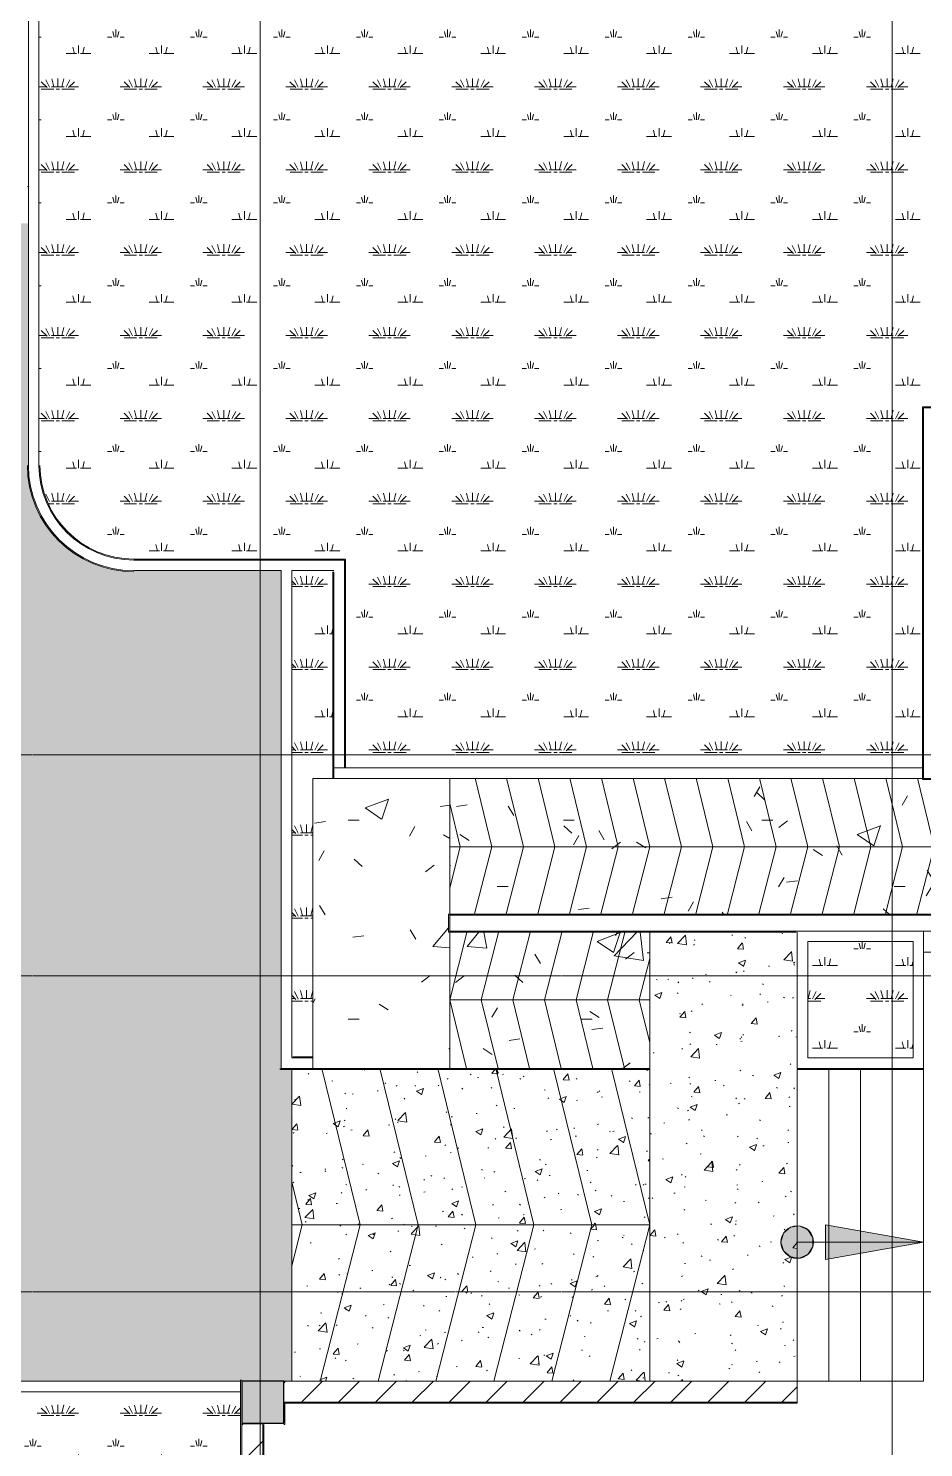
# Model space of a CAD drawing. Header units: millimetres. Extents: x 5121 to 246734, y -48180 to 129206.
# Drawn here: x 97753 to 106253, y 46956 to 60437 of the extents above; entities that cross this region are included whole.
import ezdxf

# ---------------------------------------------------------------- set-up
doc = ezdxf.new("R2010")
doc.units = ezdxf.units.MM
doc.linetypes.add('Grid Line', pattern=[22.225, 12.7, -3.175, 3.175, -3.175])
for name, color, linetype, lineweight in [('0-1', 7, 'Continuous', 5), ('A-DETL-THIN', 151, 'Continuous', 9), ('A-FLOR', 192, 'Continuous', 9), ('A-FLOR-PATT', 8, 'Continuous', 9), ('A-WALL', 113, 'Continuous', 9), ('A-WALL-1', 250, 'Continuous', 18), ('A-WALL-FNSH-1', 50, 'Continuous', 9), ('A-WALL-PATT-3', 111, 'Continuous', 9), ('S-COLS-1', 7, 'Continuous', 5), ('S-COLS-2', 10, 'Continuous', 25), ('S-GRID-1', 1, 'Grid Line', 9), ('S-STRS', 31, 'Continuous', 9), ('S-STRS-ANNO', 31, 'Continuous', 9)]:
    doc.layers.add(name, color=color, linetype=linetype, lineweight=lineweight)
pattern_1 = [(50, (0, 0), (677.7247, -59.293), [70.866, -779.526]), (355, (0, 0), (-131.1036, 710.731), [56.693, -623.621]), (100.451, (56.5, -4.94), (546.6267, 651.434), [60.227, -662.495]), (46.184, (0, 189), (1008.414, -156.3987), [106.299, -1169.289]), (96.636, (84, 175.9), (883.1375, 920.431), [90.34, -993.743]), (351.184, (0, 189), (883.146, 920.423), [85.039, -935.431]), (21, (94.5, 141.73), (564.0056, -380.4262), [70.866, -779.526]), (326, (94.5, 141.7), (229.9034, 685.1796), [56.693, -623.621]), (71.451, (141.5, 110), (793.912, 304.7473), [60.227, -662.495]), (37.5, (0, 0), (11.4894, 314.54497), [10.394, -605.668, 10.394, -622.676, -625.983]), (37.5, (0, 0), (11.4894, 314.54497), [-1249.131, 10.394, -615.589]), (7.5, (0, 0), (248.5691, 372.672), [10.394, -350.55, 10.394, -591.495, -238.582]), (7.5, (0, 0), (248.5691, 372.672), [-962.833, 10.394, -228.189]), (327.5, (-210.7, 0), (504.39837, -21.31163), [10.394, -225.826, 10.394, -726.613, -977.951]), (327.5, (-210.7, 0), (504.39837, -21.31163), [-973.226, 10.394, -967.557]), (317.5, (-305.2, 0), (551.0412, 94.5872), [10.394, -296.692, 10.394, -479.054, -694.487]), (317.5, (-305.2, 0), (551.0412, 94.5872), [-796.534, 10.394, -684.093])]
pattern_2 = [(0, (236.2, 15.75), (787.4, 787.4), [118.11, -23.622, 31.496, -23.622, -590.55]), (0, (236.2, 15.75), (787.4, 787.4), [-196.85, 118.11, -472.44]), (0, (196.85, 39.4), (787.4, 787.4), [78.74, -59.055, 118.11, -59.055, -472.44]), (0, (196.85, 39.4), (787.4, 787.4), [-314.96, 78.74, -393.7]), (0, (472.44, 354.3), (787.4, 787.4), [98.425, -39.37, 98.425, -551.18]), (0, (78.74, 511.8), (787.4, 787.4), [39.37, -78.74, 39.37, -629.92]), (90, (157.5, 511.8), (-787.4, 787.4), [70.866, -716.534]), (90, (393.7, 39.4), (-787.4, 787.4), [78.74, -708.66]), (90, (590.55, 354.3), (-787.4, 787.4), [78.74, -708.66]), (45, (496.06, 31.5), (0, 787.4002), [78.74, -1034.812]), (135, (291.34, 31.5), (-787.4002, 6e-14), [78.74, -1034.812]), (63.435, (472.44, 35.43), (-0.0007, 787.4), [78.74, -1681.94]), (75.964, (433.07, 39.37), (-0.00383, 787.3999), [78.74, -3167.793]), (75.964, (629.92, 354.33), (-0.00383, 787.3999), [62.992, -3183.541]), (75.964, (173.23, 511.81), (-0.00383, 787.3999), [55.118, -3191.415]), (104.036, (354.33, 39.37), (0.00383, 787.3999), [78.74, -3167.793]), (104.036, (551.18, 354.33), (0.00383, 787.3999), [62.992, -3183.541]), (104.036, (141.73, 511.81), (0.00383, 787.3999), [55.118, -3191.415]), (116.565, (314.96, 35.43), (0.0007, 787.4), [78.74, -1681.939])]
pattern_3 = [(45, (0, 0), (-175.3625, 175.3625), [])]

# ---------------------------------------------------------------- blocks, each defined once
blk = doc.blocks.new('NCV_TKTC_KET CAU_rvt-1-TKCS_MB TỔNG THỂ TẦNG 1')
at = {"layer": 'S-COLS-1'}
blk.add_hatch(color=256, dxfattribs=at).paths.add_polyline_path([(100178, 47187), (100178, 47587), (99778, 47586), (99778, 47187), (99978, 47187)])
at = {"layer": 'S-COLS-2'}
for p, q in [((100178, 47587), (99778, 47587)), ((99778, 47587), (99778, 47187)), ((100178, 47187), (100178, 47587)), ((99778, 47187), (100178, 47187))]:
    blk.add_line(p, q, dxfattribs=at)

msp = doc.modelspace()

# ---------------------------------------------------------------- hatches: boundary and pattern name
at = {"layer": 'A-FLOR-PATT'}
h = msp.add_hatch(dxfattribs=at)
h.set_pattern_fill('FP_23', color=256, style=0, pattern_type=2)
h.set_pattern_definition(pattern_2)
h.paths.add_polyline_path([(100762.6, 53411.9), (106242.5, 53415.5), (106242.5, 56843.3), (107442.6, 56843.3), (107443.9, 60435.3), (107452.5, 60435.3), (107452.5, 61511.9), (107442.5, 61511.9), (107442.5, 61501.9), (106242.5, 61501.9), (106242.5, 64158.6), (100752.6, 64158.6), (100752.6, 64148.6), (100542.9, 64140.4), (100351.7, 64119.9), (100161.3, 64086.7), (99972.3, 64040.3), (99784.5, 63980.5), (99597.2, 63906.2), (99469.4, 63847.9), (99302.6, 63758.3), (99141.4, 63657.5), (98958.5, 63522.9), (98840.3, 63425.1), (98698.9, 63291.3), (98565.7, 63146.9), (98441, 62991.7), (98325.5, 62825.4), (98240.3, 62685.9), (98151.6, 62517), (98073.3, 62340), (98006.5, 62156.3), (97951.4, 61965.1), (97917.8, 61820.7), (97887.2, 61634.6), (97868.7, 61447), (97862.6, 61258.6), (97852.6, 61258.6), (97852.6, 56286.3), (97862.7, 56283.2), (97872.1, 56163.5), (97892.6, 56061.4), (97913.9, 55989.1), (97953.1, 55895.8), (98002.8, 55807.5), (98064.6, 55722.6), (98131.2, 55649.9), (98220.5, 55574.3), (98294.4, 55524.3), (98388.2, 55475.4), (98481.8, 55439.6), (98554.5, 55418.6), (98652.9, 55401.9), (98752.6, 55396.3), (100762.6, 55396.3), (100762.6, 54371)])
h = msp.add_hatch(dxfattribs=at)
h.set_pattern_fill('FP_24', color=256, style=0, pattern_type=2)
h.set_pattern_definition([(49.839, (0, 759.65), (677.724, -58.9567), [70.63, -776.928]), (355.028, (0, 759.65), (-131.1002, 706.6905), [56.69, -623.594]), (100.51, (56.5, 754.73), (546.62, 647.7354), [59.896, -658.852]), (46.021, (0, 947.55), (1008.415, -155.5056), [105.985, -1165.832]), (96.673, (84, 934.6), (883.1475, 915.188), [89.833, -988.168]), (351.234, (0, 947.5), (883.137, 915.199), [85.028, -935.307]), (20.891, (94.5, 900.57), (564.0058, -378.2633), [70.814, -778.958]), (326.151, (94.5, 900.6), (229.907, 681.283), [56.592, -622.514]), (71.353, (141.5, 869.05), (793.908, 303.0243), [59.919, -659.11]), (37.342, (0, 759.65), (11.4914, 312.7563), [10.372, -604.394, 10.372, -621.366, -624.666]), (37.342, (0, 759.65), (11.4914, 312.7563), [-1246.504, 10.372, -614.294]), (7.458, (0, 759.65), (248.5682, 370.5538), [10.393, -350.517, 10.393, -591.438, -238.559]), (7.458, (0, 759.65), (248.5682, 370.5538), [-962.74, 10.393, -228.166]), (327.648, (-210.7, 759.65), (504.3986, -21.1895), [10.377, -225.456, 10.377, -1701.771]), (327.648, (-210.7, 759.65), (504.3986, -21.1895), [-246.21, -725.422, 10.377, -965.972]), (317.663, (-305.2, 759.65), (551.0404, 94.0519), [10.367, -295.924, 10.367, -1170.5]), (317.663, (-305.2, 759.65), (551.0404, 94.0519), [-316.657, -477.813, 10.367, -682.32])])
h.paths.add_polyline_path([(94019.7, 58586.3), (97752.6, 58586.3), (97752.6, 61258.6), (97742.7, 61261.9), (97746.6, 61387.5), (91762.6, 61387.5), (91762.6, 60355.3), (91752.6, 60355.3), (91752.6, 60315.3), (91762.6, 60315.3), (91762.6, 59149.9), (91752.6, 59149.9), (91752.6, 59157.9), (91722.6, 59157.9), (91722.6, 58763.8), (91752.6, 58763.8), (91752.6, 58771.7), (91762.6, 58771.7), (91762.6, 58586.3), (92167.5, 58586.3)])
h = msp.add_hatch(dxfattribs=at)
h.set_pattern_fill('FP_15', color=256, style=0, pattern_type=2)
h.set_pattern_definition(pattern_1)
h.paths.add_polyline_path([(100252.6, 47586.3), (100252.4, 47586.7), (100252.5, 47586.7)])
h.paths.add_polyline_path([(99767.6, 47586.3), (99767.6, 47596.3), (99777.6, 47596.3), (99777.6, 47586.7), (100252.6, 47586.7), (100251.8, 50547.9), (100142.6, 50547.9), (100142.6, 50557.9), (100152.6, 50557.9), (100152.6, 55286.3), (98752.6, 55286.3), (98752.6, 55276.3), (98615.7, 55286.7), (98504.7, 55308.3), (98396.2, 55342.4), (98293.3, 55388), (98203.3, 55439.6), (98114.1, 55504.5), (98029, 55582.7), (97958.5, 55662.8), (97893.1, 55756.8), (97840.8, 55852.4), (97798.3, 55956), (97763.7, 56086), (97748.9, 56174.4), (97742.6, 56286.3), (97752.6, 56286.3), (97752.6, 58586.3), (91762.6, 58586.3), (91762.6, 57606.3), (91752.6, 57606.3), (91752.6, 57566.3), (91762.6, 57566.3), (91762.6, 55611.4), (91642.6, 55612.4), (91642.6, 57566.3), (91652.6, 57566.3), (91652.6, 57606.3), (91642.6, 57606.3), (91642.6, 58536.3), (91202.6, 58536.3), (91202.6, 58566.3), (89702.6, 58564.8), (89702.6, 58536.3), (89262.6, 58536.3), (89262.6, 57606.3), (89252.6, 57606.3), (89252.6, 57566.3), (89262.6, 57566.3), (89262.6, 55611.4), (89142.6, 55612.4), (89142.6, 57566.3), (89152.6, 57566.3), (89152.6, 57606.3), (89142.6, 57606.3), (89142.6, 58536.3), (88702.6, 58536.3), (88702.6, 58566.3), (87202.6, 58566.3), (87202.6, 58536.3), (86752.6, 58536.3), (86752.6, 58086.3), (86652.6, 58086.3), (86652.6, 58536.3), (86202.6, 58536.3), (86202.6, 58566.3), (84702.6, 58564.8), (84702.6, 58536.3), (84262.6, 58536.3), (84262.6, 57606.3), (84252.6, 57606.3), (84252.6, 57566.3), (84262.6, 57566.3), (84262.6, 55611.4), (84142.6, 55612.4), (84142.6, 57566.3), (84152.6, 57566.3), (84152.6, 57606.3), (84142.6, 57606.3), (84142.1, 58536.3), (83702.6, 58536.3), (83702.6, 58566.3), (82202.6, 58566.3), (82202.6, 58536.3), (81752.6, 58536.3), (81752.6, 58086.3), (81652.6, 58086.3), (81652.6, 58536.3), (81202.6, 58536.3), (81202.6, 58566.3), (79702.6, 58564.8), (79702.6, 58536.3), (79262.6, 58536.3), (79262.6, 57606.3), (79252.6, 57606.3), (79252.6, 57566.3), (79262.6, 57566.3), (79262.6, 55611.4), (79142.6, 55612.4), (79142.6, 57566.3), (79152.6, 57566.3), (79152.6, 57606.3), (79142.6, 57606.3), (79142.6, 58536.3), (78702.6, 58536.3), (78702.6, 58566.3), (77202.6, 58566.3), (77202.6, 58536.3), (76752.6, 58536.3), (76752.6, 58086.3), (76652.6, 58086.3), (76652.6, 58536.3), (76202.6, 58536.3), (76202.6, 58566.3), (74702.6, 58566.3), (74702.6, 58536.3), (74262.6, 58536.3), (74262.6, 57606.3), (74252.6, 57606.3), (74252.6, 57566.3), (74262.6, 57566.3), (74262.6, 55611.4), (74142.6, 55612.4), (74142.6, 57566.3), (74152.6, 57566.3), (74152.6, 57606.3), (74142.6, 57606.3), (74142.6, 58536.3), (73702.6, 58536.3), (73702.6, 58566.3), (72202.6, 58564.8), (72202.6, 58536.3), (71752.6, 58536.3), (71752.6, 58086.3), (71652.6, 58086.3), (71652.6, 58536.3), (71202.6, 58536.3), (71202.6, 58566.3), (69702.6, 58566.3), (69702.6, 58536.3), (69262.6, 58536.3), (69262.6, 57606.3), (69252.6, 57606.3), (69252.6, 57566.3), (69262.6, 57566.3), (69262.6, 55611.4), (69142.6, 55612.4), (69142.6, 57566.3), (69152.6, 57566.3), (69152.6, 57606.3), (69142.6, 57606.3), (69142.6, 58586.3), (63162.6, 58585.7), (63162.6, 56286.3), (63152.2, 56149.5), (63134.7, 56052.9), (63096.4, 55929.9), (63052.6, 55830), (62991, 55725.3), (62928.2, 55640.9), (62854.8, 55561.4), (62772, 55489.4), (62681.2, 55426.3), (62583.5, 55373.3), (62480.2, 55331.3), (62352.8, 55297.5), (62262.4, 55282.5), (62152.6, 55276.3), (62152.6, 55286.3), (60752.6, 55286.3), (60752.6, 50547.9), (60652.6, 50547.9), (60655.5, 47596.3), (75937.6, 47596.3), (75937.6, 47586.3), (84967.6, 47586.3), (84967.6, 47596.3), (84977.6, 47596.3), (84977.6, 47586.3), (98958.5, 47586.3)])
h.paths.add_polyline_path([(81702.6, 53586.3), (81202.6, 53586.3), (81202.6, 53686.3), (81652.6, 53686.3), (81652.6, 54086.3), (81752.6, 54086.3), (81752.6, 53686.3), (82202.6, 53686.3), (82202.6, 53586.3), (81752.6, 53586.3)])
h.paths.add_polyline_path([(71702.6, 53586.3), (71202.6, 53586.3), (71202.6, 53686.3), (71652.6, 53686.3), (71652.6, 54086.3), (71752.6, 54086.3), (71752.6, 53686.3), (72202.6, 53686.3), (72202.6, 53586.3), (71752.6, 53586.3)])
h.paths.add_polyline_path([(86702.6, 53586.3), (86202.6, 53586.3), (86202.6, 53686.3), (86652.6, 53686.3), (86652.6, 54086.3), (86752.6, 54086.3), (86752.6, 53686.3), (87202.6, 53686.3), (87202.6, 53586.3), (86752.6, 53586.3)])
h.paths.add_polyline_path([(89202.6, 53586.3), (88702.6, 53586.3), (88702.6, 53686.3), (89152.6, 53686.3), (89152.6, 54086.3), (89252.6, 54086.3), (89252.6, 53686.3), (89702.6, 53686.3), (89702.6, 53586.3), (89252.6, 53586.3)])
h.paths.add_polyline_path([(91652.6, 53586.3), (91202.6, 53586.3), (91202.6, 53686.3), (91652.6, 53686.3), (91652.6, 54086.3), (91702.6, 54086.3), (91702.6, 53586.3)])
h.paths.add_polyline_path([(84202.6, 53586.3), (83702.6, 53586.3), (83702.6, 53686.3), (84152.6, 53686.3), (84152.6, 54086.3), (84252.6, 54086.3), (84252.6, 53686.3), (84702.6, 53686.3), (84702.6, 53586.3), (84252.6, 53586.3)])
h.paths.add_polyline_path([(79702.6, 53586.3), (78702.6, 53586.3), (78702.6, 53686.3), (79152.6, 53686.3), (79152.6, 54086.3), (79252.6, 54086.3), (79252.6, 53686.3), (79702.6, 53686.3)])
h.paths.add_polyline_path([(76702.6, 53586.3), (76202.6, 53586.3), (76202.6, 53686.3), (76652.6, 53686.3), (76652.6, 54086.3), (76752.6, 54086.3), (76752.6, 53686.3), (77202.6, 53686.3), (77202.6, 53586.3), (76752.6, 53586.3)])
h.paths.add_polyline_path([(73702.6, 53586.3), (73702.6, 53686.3), (74152.6, 53686.3), (74152.6, 54086.3), (74252.6, 54086.3), (74252.6, 53686.3), (74702.6, 53686.3), (74702.6, 53586.3), (74152.6, 53586.3)])
h.paths.add_polyline_path([(69252.6, 53586.3), (69202.6, 53586.3), (69202.6, 54086.3), (69252.6, 54086.3), (69252.6, 53686.3), (69702.6, 53686.3), (69702.6, 53586.3), (69325.7, 53586.3)])
h.paths.add_polyline_path([(91502.6, 57536.3), (91002.6, 57536.3), (91002.6, 57636.3), (91502.6, 57636.3)])
h.paths.add_polyline_path([(89902.6, 57536.3), (89402.6, 57536.3), (89402.6, 57636.3), (89902.6, 57636.3)])
h.paths.add_polyline_path([(86902.6, 57536.3), (86902.6, 57636.3), (87402.6, 57636.3), (87402.6, 57536.3)])
h.paths.add_polyline_path([(89002.6, 57536.3), (88502.6, 57536.3), (88502.6, 57636.3), (89002.6, 57636.3)])
h.paths.add_polyline_path([(86002.6, 57536.3), (86002.6, 57636.3), (86502.6, 57636.3), (86502.6, 57536.3)])
h.paths.add_polyline_path([(81002.6, 57536.3), (81002.6, 57636.3), (81502.6, 57636.3), (81502.6, 57536.3)])
h.paths.add_polyline_path([(84402.6, 57536.3), (84402.6, 57636.3), (84902.6, 57636.3), (84902.6, 57536.3)])
h.paths.add_polyline_path([(79402.6, 57536.3), (79402.6, 57636.3), (79902.6, 57636.3), (79902.6, 57536.3)])
h.paths.add_polyline_path([(81902.6, 57536.3), (81902.6, 57636.3), (82402.6, 57636.3), (82402.6, 57536.3)])
h.paths.add_polyline_path([(84002.6, 57536.3), (83502.6, 57536.3), (83502.6, 57636.3), (84002.6, 57636.3)])
h.paths.add_polyline_path([(76902.6, 57536.3), (76902.6, 57636.3), (77402.6, 57636.3), (77402.6, 57536.3)])
h.paths.add_polyline_path([(76002.6, 57536.3), (76002.6, 57636.3), (76502.6, 57636.3), (76502.6, 57536.3)])
h.paths.add_polyline_path([(74902.6, 57536.3), (74402.6, 57536.3), (74402.6, 57636.3), (74902.6, 57636.3)])
h.paths.add_polyline_path([(78948, 57536.3), (78502.6, 57536.3), (78502.6, 57636.3), (79002.6, 57636.3), (79002.6, 57536.3)])
h.paths.add_polyline_path([(73502.6, 57536.3), (73502.6, 57636.3), (74002.6, 57636.3), (74002.6, 57536.3)])
h.paths.add_polyline_path([(72402.6, 57536.3), (71902.6, 57536.3), (71902.6, 57636.3), (72402.6, 57636.3)])
h.paths.add_polyline_path([(69402.6, 57536.3), (69402.6, 57636.3), (69902.6, 57636.3), (69902.6, 57536.3)])
h.paths.add_polyline_path([(71502.6, 57536.3), (71002.6, 57536.3), (71002.6, 57636.3), (71502.6, 57636.3)])
h = msp.add_hatch(dxfattribs=at)
h.set_pattern_fill('FP_23', color=256, style=0, pattern_type=2)
h.set_pattern_definition(pattern_2)
h.paths.add_polyline_path([(100259.8, 50657.9), (100262.6, 50657.9), (100262.6, 50667.9), (100452.6, 50667.9), (100452.6, 53311.9), (100642.6, 53311.9), (100642.6, 55276.3), (100652.6, 55276.3), (100652.6, 55286.3), (100252.6, 55286.3), (100252.6, 50657.9)])
h = msp.add_hatch(dxfattribs=at)
h.set_pattern_fill('FP_7', color=256, style=0, pattern_type=2)
h.set_pattern_definition([(0, (0, 0), (2519.68, 629.92), [103.937, -1785.823, 103.937, -1785.823, -10078.72]), (0, (0, 0), (2519.68, 629.92), [-3779.52, 103.937, -3675.583, 103.937, -1785.823, -4409.44]), (0, (0, 0), (2519.68, 629.92), [-9448.8, 103.937, -1155.903, 103.937, -3045.663]), (120, (944.9, 314.96), (-1805.3667, 1867.147), [103.937, -1785.823, 103.937, -11864.543]), (120, (944.9, 314.96), (-1805.3667, 1867.147), [-1993.697, -1785.823, 103.937, -3675.583, -6299.2]), (120, (944.9, 314.96), (-1805.3667, 1867.147), [-7559.04, 103.937, -1785.823, 103.937, -4305.503]), (120, (944.9, 314.96), (-1805.3667, 1867.147), [-9552.737, -1155.903, 103.937, -3045.663]), (240, (1259.84, 1574.8), (-714.3133, -2497.067), [103.937, -1785.823, 103.937, -11864.543]), (240, (1259.84, 1574.8), (-714.3133, -2497.067), [-1993.697, -1785.823, 103.937, -3675.583, -6299.2]), (240, (1259.84, 1574.8), (-714.3133, -2497.067), [-7559.04, 103.937, -1785.823, 103.937, -4305.503]), (240, (1259.84, 1574.8), (-714.3133, -2497.067), [-9552.737, -1155.903, 103.937, -3045.663])])
h.paths.add_polyline_path([(101752.6, 50557.9), (101752.6, 51851.9), (101742.6, 51851.9), (101742.6, 52021.9), (101752.6, 52021.9), (101752.6, 53311.9), (100452.6, 53311.9), (100452.6, 50557.9)])
h = msp.add_hatch(dxfattribs=at)
h.set_pattern_fill('FP_49', color=256, style=0, pattern_type=2)
h.set_pattern_definition([(50, (0, 0), (2259.083, -197.644), [236.22, -2598.42]), (355, (0, 0), (-437.01, 2369.104), [188.976, -2078.736]), (100.451, (188.3, -16.5), (1822.09, 2171.446), [200.756, -2208.317]), (46.184, (0, 630), (3361.38, -521.33), [354.33, -3897.63]), (96.636, (280, 586.5), (2943.79, 3068.1), [301.13, -3312.47]), (351.184, (0, 630), (2943.82, 3068.07), [283.46, -3118.1]), (21, (315, 472.4), (1880.018, -1268.09), [236.22, -2598.42]), (326, (315, 472.4), (766.346, 2283.93), [188.976, -2078.736]), (71.451, (471.6, 366.8), (2646.372, 1015.824), [200.756, -2208.317]), (37.5, (0, 0), (38.299, 1048.482), [103.937, -1949.602, 103.937, -2006.295, -2086.61]), (37.5, (0, 0), (38.299, 1048.482), [-4163.77, 103.937, -1982.673]), (7.5, (0, 0), (828.564, 1242.239), [103.937, -1099.21, 103.937, -1902.358, -795.274]), (7.5, (0, 0), (828.564, 1242.239), [-3209.442, 103.937, -691.337]), (327.5, (-702.4, 0), (1681.327, -71.0387), [103.937, -683.463, 103.937, -2352.751, -3259.836]), (327.5, (-702.4, 0), (1681.327, -71.0387), [-3244.088, 103.937, -3155.9]), (317.5, (-1017.3, 0), (1836.803, 315.29), [103.937, -919.683, 103.937, -1527.556, -2314.956]), (317.5, (-1017.3, 0), (1836.803, 315.29), [-2655.113, 103.937, -2211.02])])
h.paths.add_polyline_path([(101752.6, 50557.9), (101752.6, 51851.9), (101742.6, 51851.9), (101742.6, 52021.9), (101752.6, 52021.9), (101752.6, 53311.9), (100452.6, 53311.9), (100452.6, 50557.9)])
h = msp.add_hatch(dxfattribs=at)
h.set_pattern_fill('FP_56', color=256, style=0, pattern_type=2)
h.set_pattern_definition([(0, (395.5, 0), (2513.732, 629.92), [103.69, -1781.607, 103.69, -11836.535]), (0, (395.5, 0), (2513.732, 629.92), [-1988.99, -1781.607, 103.69, -3666.906, -6284.33]), (0, (395.5, 0), (2513.732, 629.92), [-7541.196, 103.69, -1781.607, 103.69, -4295.34]), (0, (395.5, 0), (2513.732, 629.92), [-9530.186, -1153.175, 103.69, -3038.473]), (119.941, (1338.17, 314.96), (-1801.092, 1867.159), [103.876, -1784.77, -11961.423]), (119.941, (1338.17, 314.96), (-1801.092, 1867.159), [-1888.646, 103.876, -1784.77, -10072.777]), (119.941, (1338.17, 314.96), (-1801.092, 1867.159), [-3777.29, 103.876, -3673.416, -6295.486]), (119.941, (1338.17, 314.96), (-1801.092, 1867.159), [-7554.583, 103.876, -1784.77, -4406.84]), (119.941, (1338.17, 314.96), (-1801.092, 1867.159), [-9443.23, 103.876, -1155.222, -3147.743]), (119.941, (1338.17, 314.96), (-1801.092, 1867.159), [-10702.326, 103.876, -3043.867]), (240.059, (1652.4, 1574.8), (-712.6093, -2497.0717), [103.876, -1784.77, -11961.423]), (240.059, (1652.4, 1574.8), (-712.6093, -2497.0717), [-1888.646, 103.876, -1784.77, -10072.777]), (240.059, (1652.4, 1574.8), (-712.6093, -2497.0717), [-3777.29, 103.876, -3673.416, -6295.486]), (240.059, (1652.4, 1574.8), (-712.6093, -2497.0717), [-7554.583, 103.876, -1784.77, -4406.84]), (240.059, (1652.4, 1574.8), (-712.6093, -2497.0717), [-9443.23, 103.876, -1155.222, -3147.743]), (240.059, (1652.4, 1574.8), (-712.6093, -2497.0717), [-10702.326, 103.876, -3043.867])])
h.paths.add_polyline_path([(103897.3, 52021.9), (110102.6, 52021.9), (110102.6, 53301.9), (106242.5, 53301.9), (106242.5, 53311.9), (101752.6, 53311.9), (101752.6, 52021.9)])
h.paths.add_polyline_path([(110552.6, 52021.9), (110552.6, 53301.9), (110302.6, 53301.9), (110302.6, 52021.9)])
h = msp.add_hatch(dxfattribs=at)
h.set_pattern_fill('FP_57', color=256, style=0, pattern_type=2)
h.set_pattern_definition([(50.067, (395.5, 0), (2253.75, -197.63), [235.99, -2595.887]), (354.988, (395.5, 0), (-435.97, 2369.106), [188.533, -2073.866]), (100.427, (583.3, -16.5), (1817.782, 2171.45), [200.74, -2208.145]), (46.252, (395.5, 630), (3353.45, -521.31), [353.93, -3893.22]), (96.62, (675, 586.5), (2936.87, 3068.08), [301.125, -3312.37]), (351.164, (395.5, 630), (2936.84, 3068.1), [282.81, -3110.92]), (21.045, (709.7, 472.4), (1875.572, -1268.1), [235.734, -2593.075]), (325.937, (709.7, 472.4), (764.545, 2283.93), [188.67, -2075.365]), (71.492, (866, 366.8), (2640.12, 1015.833), [200.71, -2207.79]), (37.565, (395.5, 0), (38.216, 1048.482), [103.782, -1946.707, 103.782, -2003.316, -2083.511]), (37.565, (395.5, 0), (38.216, 1048.482), [-4157.587, 103.782, -1979.73]), (7.518, (395.5, 0), (826.598, 1242.246), [103.696, -1096.66, 103.696, -1897.944, -793.429]), (7.518, (395.5, 0), (826.598, 1242.246), [-3201.995, 103.696, -689.733]), (327.439, (-305.2, 0), (1677.3586, -71.027), [103.762, -682.316, 103.762, -2348.802, -3254.364]), (327.439, (-305.2, 0), (1677.3586, -71.027), [-3238.643, 103.762, -3150.602]), (317.433, (-619.4, 0), (1832.464, 315.305), [103.804, -918.504, 103.804, -3837.584]), (317.433, (-619.4, 0), (1832.464, 315.305), [-1126.11, -1525.597, 103.804, -2208.184])])
h.paths.add_polyline_path([(103897.3, 52021.9), (110102.6, 52021.9), (110102.6, 53301.9), (106242.5, 53301.9), (106242.5, 53311.9), (101752.6, 53311.9), (101752.6, 52021.9)])
h.paths.add_polyline_path([(110552.6, 52021.9), (110552.6, 53301.9), (110302.6, 53301.9), (110302.6, 52021.9)])
h = msp.add_hatch(dxfattribs=at)
h.set_pattern_fill('FP_54', color=256, style=0, pattern_type=2)
h.set_pattern_definition([(0, (564.16, 0), (2513.732, 629.92), [103.69, -1781.607, 103.69, -11836.535]), (0, (564.16, 0), (2513.732, 629.92), [-1988.99, -1781.607, 103.69, -3666.906, -6284.33]), (0, (564.16, 0), (2513.732, 629.92), [-7541.196, 103.69, -1781.607, 103.69, -4295.34]), (0, (564.16, 0), (2513.732, 629.92), [-9530.186, -1153.175, 103.69, -3038.473]), (119.941, (1506.8, 314.96), (-1801.092, 1867.159), [103.876, -1784.77, -11961.423]), (119.941, (1506.8, 314.96), (-1801.092, 1867.159), [-1888.646, 103.876, -1784.77, -10072.777]), (119.941, (1506.8, 314.96), (-1801.092, 1867.159), [-3777.29, 103.876, -3673.416, -6295.486]), (119.941, (1506.8, 314.96), (-1801.092, 1867.159), [-7554.583, 103.876, -1784.77, -4406.84]), (119.941, (1506.8, 314.96), (-1801.092, 1867.159), [-9443.23, 103.876, -1155.222, -3147.743]), (119.941, (1506.8, 314.96), (-1801.092, 1867.159), [-10702.326, 103.876, -3043.867]), (240.059, (1821, 1574.8), (-712.6093, -2497.0717), [103.876, -1784.77, -11961.423]), (240.059, (1821, 1574.8), (-712.6093, -2497.0717), [-1888.646, 103.876, -1784.77, -10072.777]), (240.059, (1821, 1574.8), (-712.6093, -2497.0717), [-3777.29, 103.876, -3673.416, -6295.486]), (240.059, (1821, 1574.8), (-712.6093, -2497.0717), [-7554.583, 103.876, -1784.77, -4406.84]), (240.059, (1821, 1574.8), (-712.6093, -2497.0717), [-9443.23, 103.876, -1155.222, -3147.743]), (240.059, (1821, 1574.8), (-712.6093, -2497.0717), [-10702.326, 103.876, -3043.867])])
h.paths.add_polyline_path([(103652.5, 50557.9), (103652.6, 50557.9), (103652.5, 51851.9), (101752.6, 51851.9), (101752.6, 50557.9)])
h = msp.add_hatch(dxfattribs=at)
h.set_pattern_fill('FP_55', color=256, style=0, pattern_type=2)
h.set_pattern_definition([(50.067, (564.2, 0), (2253.75, -197.63), [235.99, -2595.887]), (354.988, (564.2, 0), (-435.97, 2369.106), [188.533, -2073.866]), (100.427, (752, -16.5), (1817.782, 2171.45), [200.74, -2208.145]), (46.252, (564.2, 630), (3353.45, -521.31), [353.93, -3893.22]), (96.62, (843.6, 586.5), (2936.87, 3068.08), [301.125, -3312.37]), (351.164, (564, 630), (2936.84, 3068.1), [282.81, -3110.92]), (21.045, (878.4, 472.4), (1875.572, -1268.1), [235.734, -2593.075]), (325.937, (878.4, 472.4), (764.545, 2283.93), [188.67, -2075.365]), (71.492, (1034.7, 366.8), (2640.12, 1015.833), [200.71, -2207.79]), (37.565, (564.16, 0), (38.216, 1048.482), [103.782, -1946.707, 103.782, -2003.316, -2083.511]), (37.565, (564.16, 0), (38.216, 1048.482), [-4157.587, 103.782, -1979.73]), (7.518, (564.2, 0), (826.598, 1242.246), [103.696, -1096.66, 103.696, -1897.944, -793.429]), (7.518, (564.2, 0), (826.598, 1242.246), [-3201.995, 103.696, -689.733]), (327.439, (-136.54, 0), (1677.3586, -71.027), [103.762, -682.316, 103.762, -2348.802, -3254.364]), (327.439, (-136.54, 0), (1677.3586, -71.027), [-3238.643, 103.762, -3150.602]), (317.433, (-450.8, 0), (1832.464, 315.305), [103.804, -918.504, 103.804, -3837.584]), (317.433, (-450.8, 0), (1832.464, 315.305), [-1126.11, -1525.597, 103.804, -2208.184])])
h.paths.add_polyline_path([(103652.5, 50557.9), (103652.6, 50557.9), (103652.5, 51851.9), (101752.6, 51851.9), (101752.6, 50557.9)])
h = msp.add_hatch(dxfattribs=at)
h.set_pattern_fill('FP_15', color=256, style=0, pattern_type=2)
h.set_pattern_definition(pattern_1)
h.paths.add_polyline_path([(103897.3, 47586.3), (105052.5, 47586.3), (105052.5, 51851.9), (103652.6, 51851.9), (103652.5, 47586.3)])
h = msp.add_hatch(dxfattribs=at)
h.set_pattern_fill('FP_23', color=256, style=0, pattern_type=2)
h.set_pattern_definition(pattern_2)
h.paths.add_polyline_path([(106152.5, 50657.5), (106152.5, 51761.9), (105152.5, 51761.9), (105152.5, 50657.5)])
h = msp.add_hatch(dxfattribs=at)
h.set_pattern_fill('FP_29', color=256, style=0, pattern_type=2)
h.set_pattern_definition([(50.049, (292.95, 0), (676.5554, -59.2896), [70.815, -778.97]), (354.991, (292.95, 0), (-130.872, 710.732), [56.596, -622.553]), (100.434, (349.33, -4.94), (545.6757, 651.4395), [60.223, -662.457]), (46.234, (292.95, 189), (1006.6755, -156.3886), [106.211, -1168.322]), (96.624, (376.8, 175.9), (881.624, 920.42), [90.338, -993.72]), (351.169, (293, 189), (881.623, 920.422), [84.896, -933.855]), (21.033, (387.3, 141.73), (563.0315, -380.4283), [70.759, -778.354]), (325.954, (387.3, 141.7), (229.509, 685.1793), [56.626, -622.881]), (71.481, (434.2, 110), (792.5403, 304.7495), [60.216, -662.379]), (37.548, (292.95, 0), (11.4692, 314.54477), [10.382, -605.01, 10.382, -622, -625.303]), (37.548, (292.95, 0), (11.4692, 314.54477), [-1247.775, 10.382, -614.921]), (7.513, (292.95, 0), (248.1388, 372.6727), [10.376, -349.956, 10.376, -590.492, -238.177]), (7.513, (292.95, 0), (248.1388, 372.6727), [-961.199, 10.376, -227.801]), (327.455, (82.6, 0), (503.52804, -21.3126), [10.381, -225.549, 10.381, -725.721, -976.751]), (327.455, (82.6, 0), (503.52804, -21.3126), [-972.032, 10.381, -966.37]), (317.451, (-11.7, 0), (550.0895, 94.5898), [10.384, -296.414, 10.384, -478.605, -693.836]), (317.451, (-11.7, 0), (550.0895, 94.5898), [-795.787, 10.384, -683.452])])
h.paths.add_polyline_path([(103652.5, 47586.3), (103652.5, 50547.9), (100252.6, 50547.9), (100252.6, 47586.3)])
h = msp.add_hatch(dxfattribs=at)
h.set_pattern_fill('FP_23', color=256, style=0, pattern_type=2)
h.set_pattern_definition(pattern_2)
h.paths.add_polyline_path([(99767.6, 46437.4), (99767.6, 47486.3), (85077.6, 47486.3), (85077.6, 46437.4), (98958.5, 46437.4)])
at = {"layer": 'A-WALL-PATT-3'}
h = msp.add_hatch(dxfattribs=at)
h.set_pattern_fill('FP_1', color=256, style=0, pattern_type=2)
h.set_pattern_definition(pattern_3)
h.paths.add_polyline_path([(100307.8, 47386.3), (105052.5, 47386.3), (105052.5, 47586.3), (100177.6, 47586.3), (100177.6, 47386.3), (100306.2, 47386.3)])
h = msp.add_hatch(dxfattribs=at)
h.set_pattern_fill('FP_1', color=256, style=0, pattern_type=2)
h.set_pattern_definition(pattern_3)
h.paths.add_polyline_path([(99777.6, 44535.3), (99977.6, 44536.9), (99977.6, 45837.7), (99777.6, 45836.9), (99777.6, 44536.9)])
h.paths.add_polyline_path([(99777.6, 46037.7), (99977.6, 46037.7), (99977.6, 47181.7), (99777.6, 47181.7), (99777.6, 46056)])
at = {"layer": 'S-STRS-ANNO'}
h = msp.add_hatch(color=256, dxfattribs=at)
edge = h.paths.add_edge_path()
edge.add_arc((105052.5, 48907.9), 155, 0, 360)
for points in [[(105074.6, 48754.5), (105154, 48790.8), (105201.2, 48864.3), (105201.2, 48951.6), (105154, 49025.1), (105074.6, 49061.4), (104988.1, 49048.9), (104922.1, 48991.7), (104897.5, 48907.9), (104922.1, 48824.1), (104988.1, 48766.9)], [(105322.5, 48743.9), (106252.5, 48907.9), (105322.5, 49071.9)]]:
    msp.add_hatch(color=256, dxfattribs=at).paths.add_polyline_path(points)

# ---------------------------------------------------------------- linework, layer by layer
at = {"layer": 'A-DETL-THIN'}
for p, q in [((101752.6, 53311.9), (101752.6, 52011.9)), ((110552.6, 53311.9), (101752.6, 53311.9)), ((101752.6, 53311.9), (110552.6, 53311.9)), ((101752.6, 52011.9), (101752.6, 53311.9)), ((102152.6, 52663.9), (101993.3, 53315.9)), ((102452.6, 52663.9), (102293.3, 53315.9)), ((102752.6, 52663.9), (102593.3, 53315.9)), ((103052.6, 52663.9), (102893.3, 53315.9)), ((103352.6, 52663.9), (103193.3, 53315.9)), ((103652.6, 52663.9), (103493.3, 53315.9)), ((103952.6, 52663.9), (103793.3, 53315.9)), ((104252.6, 52663.9), (104093.3, 53315.9)), ((104552.6, 52663.9), (104393.3, 53315.9)), ((104852.6, 52663.9), (104693.3, 53315.9)), ((105152.6, 52663.9), (104993.3, 53315.9)), ((105452.6, 52663.9), (105293.3, 53315.9)), ((105752.6, 52663.9), (105593.3, 53315.9)), ((106052.6, 52663.9), (105893.3, 53315.9)), ((106352.6, 52663.9), (106193.3, 53315.9)), ((101852.6, 52663.9), (101752.6, 53073.1)), ((101852.6, 52663.9), (101752.6, 52272.7)), ((110552.6, 52661.9), (101752.6, 52661.9)), ((102152.6, 52663.9), (101986, 52011.9)), ((102452.6, 52663.9), (102286, 52011.9)), ((102752.6, 52663.9), (102586, 52011.9)), ((103052.6, 52663.9), (102886, 52011.9)), ((103352.6, 52663.9), (103186, 52011.9)), ((103652.6, 52663.9), (103486, 52011.9)), ((103952.6, 52663.9), (103786, 52011.9)), ((104252.6, 52663.9), (104086, 52011.9)), ((104552.6, 52663.9), (104386, 52011.9)), ((104852.6, 52663.9), (104686, 52011.9)), ((105152.6, 52663.9), (104986, 52011.9)), ((105452.6, 52663.9), (105286, 52011.9)), ((105752.6, 52663.9), (105586, 52011.9)), ((106052.6, 52663.9), (105886, 52011.9)), ((106352.6, 52663.9), (106186, 52011.9)), ((101752.6, 52011.9), (110552.6, 52011.9)), ((110552.6, 52011.9), (101752.6, 52011.9)), ((101752.6, 51209.9), (101919.3, 51861.9)), ((103652.6, 51861.9), (101752.6, 51861.9)), ((101752.6, 51861.9), (101752.6, 50557.9)), ((102052.6, 51209.9), (102219.3, 51861.9)), ((102352.6, 51209.9), (102519.3, 51861.9)), ((102652.6, 51209.9), (102819.3, 51861.9)), ((102952.6, 51209.9), (103119.3, 51861.9)), ((103252.6, 51209.9), (103419.3, 51861.9)), ((103652.6, 50557.9), (103652.6, 51861.9)), ((103552.6, 51209.9), (103652.6, 51600.9)), ((103652.6, 51209.9), (101752.6, 51209.9)), ((101752.6, 51209.9), (101912, 50557.9)), ((102052.6, 51209.9), (102212, 50557.9)), ((102352.6, 51209.9), (102512, 50557.9)), ((102652.6, 51209.9), (102812, 50557.9)), ((102952.6, 51209.9), (103112, 50557.9)), ((103252.6, 51209.9), (103412, 50557.9)), ((103552.6, 51209.9), (103652.6, 50801)), ((100252.6, 50557.9), (103652.5, 50557.9)), ((100252.6, 47586.3), (100252.6, 50557.9)), ((100902.5, 49072.1), (100539.4, 50557.9)), ((101452.5, 49072.1), (101089.4, 50557.9)), ((102002.5, 49072.1), (101639.4, 50557.9)), ((101752.6, 50557.9), (103652.6, 50557.9)), ((102552.5, 49072.1), (102189.4, 50557.9)), ((103102.5, 49072.1), (102739.4, 50557.9)), ((103652.5, 49072.1), (103289.4, 50557.9)), ((103652.5, 50557.9), (103652.5, 47586.3)), ((100352.5, 49072.1), (100252.6, 49481)), ((103652.5, 49072.1), (100252.6, 49072.1)), ((100352.5, 49072.1), (100252.6, 48681.2)), ((100902.5, 49072.1), (100522.7, 47586.3)), ((101452.5, 49072.1), (101072.7, 47586.3)), ((102002.5, 49072.1), (101622.7, 47586.3)), ((102552.5, 49072.1), (102172.7, 47586.3)), ((103102.5, 49072.1), (102722.7, 47586.3)), ((103652.5, 49072.1), (103272.7, 47586.3)), ((103652.5, 47586.3), (100252.6, 47586.3))]:
    msp.add_line(p, q, dxfattribs=at)
at = {"layer": 'A-FLOR'}
for p, q in [((100452.6, 53311.9), (100642.6, 53311.9)), ((100452.6, 50667.9), (100452.6, 53311.9)), ((103652.5, 51851.9), (103652.5, 47586.3)), ((103652.6, 51851.9), (103652.6, 50557.9)), ((103652.6, 50557.9), (103652.5, 50557.9)), ((100252.6, 47586.3), (100252.6, 50547.9)), ((106252.5, 50547.5), (106252.5, 47586.3)), ((106252.5, 47586.3), (105052.5, 47586.3))]:
    msp.add_line(p, q, dxfattribs=at)
at = {"layer": 'A-WALL'}
for p, q in [((97752.6, 56286.3), (97752.6, 61258.6)), ((97852.6, 61258.6), (97852.6, 56286.3)), ((106242.5, 53511.9), (106242.5, 56633.3)), ((106252.5, 56633.3), (106252.5, 53511.9)), ((98752.6, 55396.3), (100762.6, 55396.3)), ((98752.6, 55386.3), (100752.6, 55386.3)), ((100152.6, 55286.3), (98752.6, 55286.3)), ((100152.6, 50557.9), (100152.6, 55286.3)), ((100652.6, 55286.3), (100252.6, 55286.3)), ((100252.6, 55286.3), (100252.6, 50657.9)), ((100642.6, 53311.9), (100642.6, 55276.3)), ((100652.6, 55276.3), (100652.6, 53311.9)), ((100752.6, 55386.3), (100752.6, 53411.9)), ((100762.6, 55396.3), (100762.6, 53411.9)), ((100652.6, 53411.9), (106242.5, 53411.9)), ((106242.5, 53311.9), (100642.6, 53311.9)), ((101742.6, 52021.9), (110562.6, 52021.9)), ((101742.6, 51851.9), (101742.6, 52021.9)), ((101752.6, 52011.9), (110552.6, 52011.9)), ((101752.6, 52011.9), (101752.6, 51861.9)), ((105042.5, 51851.9), (101742.6, 51851.9)), ((101752.6, 51861.9), (106252.5, 51861.9)), ((105052.5, 50557.5), (105052.5, 51851.9)), ((110552.6, 51861.9), (106252.5, 51861.9)), ((106252.5, 51861.9), (106252.5, 50547.5)), ((105152.5, 51761.9), (105152.5, 50657.5)), ((106152.5, 51761.9), (105152.5, 51761.9)), ((106152.5, 50657.5), (106152.5, 51761.9)), ((108077.6, 51661.9), (106252.5, 51661.9)), ((100142.6, 50557.9), (100142.6, 50547.9)), ((103652.5, 50557.9), (100152.6, 50557.9)), ((100452.6, 50657.9), (100252.6, 50657.9)), ((100262.6, 50667.9), (100452.6, 50667.9)), ((100452.6, 50547.9), (100452.6, 50667.9)), ((101752.6, 50557.9), (101752.6, 50547.9)), ((103652.5, 50547.9), (103652.5, 50557.9)), ((106252.5, 50557.5), (105052.5, 50557.5)), ((105152.5, 50657.5), (106152.5, 50657.5)), ((103652.5, 50547.9), (100142.6, 50547.9)), ((106252.5, 50547.5), (105052.5, 50547.5)), ((84977.6, 47586.3), (99767.6, 47586.3)), ((99767.6, 47486.3), (85077.6, 47486.3))]:
    msp.add_line(p, q, dxfattribs=at)
for radius in [1010, 1000, 1000, 900, 900, 890]:
    msp.add_arc((98752.6, 56286.3), radius, 180, 270, dxfattribs=at)
at = {"layer": 'A-WALL-1'}
for p, q in [((105052.5, 47586.3), (100177.6, 47586.3)), ((100177.6, 47586.3), (100177.6, 47386.3)), ((105052.5, 47386.3), (105052.5, 47586.3)), ((100177.6, 47386.3), (105052.5, 47386.3)), ((99977.6, 47181.7), (99777.6, 47181.7)), ((99777.6, 47181.7), (99777.6, 46037.7)), ((99977.6, 46037.7), (99977.6, 47181.7))]:
    msp.add_line(p, q, dxfattribs=at)
at = {"layer": 'A-WALL-FNSH-1'}
for p, q in [((107442.6, 56843.3), (106242.5, 56843.3)), ((106242.5, 56843.3), (106242.5, 56633.3)), ((106252.5, 56833.3), (107322.4, 56833.3)), ((106252.5, 56633.3), (106252.5, 56833.3)), ((106242.5, 56633.3), (106252.5, 56633.3)), ((106252.5, 53511.9), (106242.5, 53511.9)), ((106242.5, 53511.9), (106242.5, 53301.9)), ((106252.5, 53311.9), (106252.5, 53511.9)), ((106242.5, 53301.9), (112042.6, 53301.9)), ((112042.6, 53311.9), (106252.5, 53311.9)), ((99777.6, 47596.3), (99767.6, 47596.3)), ((99767.6, 47596.3), (99767.6, 44546.5)), ((99777.6, 44546.5), (99777.6, 47586.3)), ((100177.6, 47386.3), (100177.6, 47186.7)), ((100187.6, 47376.3), (105052.5, 47376.3)), ((100187.6, 47176.7), (100187.6, 47376.3)), ((105052.5, 47376.3), (105052.5, 47386.3)), ((99977.6, 47186.7), (99977.6, 46036.9)), ((99987.6, 47186.7), (99977.6, 47186.7)), ((99987.6, 46046.9), (99987.6, 47176.7)), ((100177.6, 47176.7), (100187.6, 47176.7))]:
    msp.add_line(p, q, dxfattribs=at)
at = {"layer": 'S-GRID-1'}
for p, q in [((99952.6, 23210.6), (99952.6, 78232.7)), ((105952.6, 23210.6), (105952.6, 78232.7)), ((129301.8, 53536.9), (31601.8, 53536.9)), ((129301.8, 51436.9), (31601.8, 51436.9)), ((129301.8, 48436.9), (31601.8, 48436.9))]:
    msp.add_line(p, q, dxfattribs=at)
at = {"layer": 'S-STRS'}
for p, q in [((105052.5, 50547.5), (105052.5, 47586.3)), ((105352.5, 50547.5), (105352.5, 47586.3)), ((105652.5, 50547.5), (105652.5, 47586.3)), ((105952.5, 50547.5), (105952.5, 47586.3)), ((106252.5, 50547.5), (106252.5, 47586.3))]:
    msp.add_line(p, q, dxfattribs=at)
at = {"layer": 'S-STRS-ANNO'}
for p, q in [((104922.1, 48991.7), (104897.5, 48907.9)), ((104988.1, 49048.9), (104922.1, 48991.7)), ((105074.6, 49061.4), (104988.1, 49048.9)), ((105154, 49025.1), (105074.6, 49061.4)), ((105201.2, 48951.6), (105154, 49025.1)), ((105201.2, 48864.3), (105201.2, 48951.6)), ((106252.5, 48907.9), (105322.5, 49071.9)), ((105322.5, 49071.9), (105322.5, 48743.9)), ((104897.5, 48907.9), (104922.1, 48824.1)), ((104922.1, 48824.1), (104988.1, 48766.9)), ((105052.5, 48907.9), (105352.5, 48907.9)), ((105154, 48790.8), (105201.2, 48864.3)), ((105322.5, 48743.9), (106252.5, 48907.9)), ((105352.5, 48907.9), (105652.5, 48907.9)), ((105652.5, 48907.9), (105952.5, 48907.9)), ((105952.5, 48907.9), (106252.5, 48907.9)), ((104988.1, 48766.9), (105074.6, 48754.5)), ((105074.6, 48754.5), (105154, 48790.8))]:
    msp.add_line(p, q, dxfattribs=at)
msp.add_circle((105052.5, 48907.9), 155, dxfattribs=at)

# ---------------------------------------------------------------- block references
at = {"layer": '0-1'}
msp.add_blockref('NCV_TKTC_KET CAU_rvt-1-TKCS_MB TỔNG THỂ TẦNG 1', (0, 0), dxfattribs=at)

doc.saveas('drawing.dxf')
